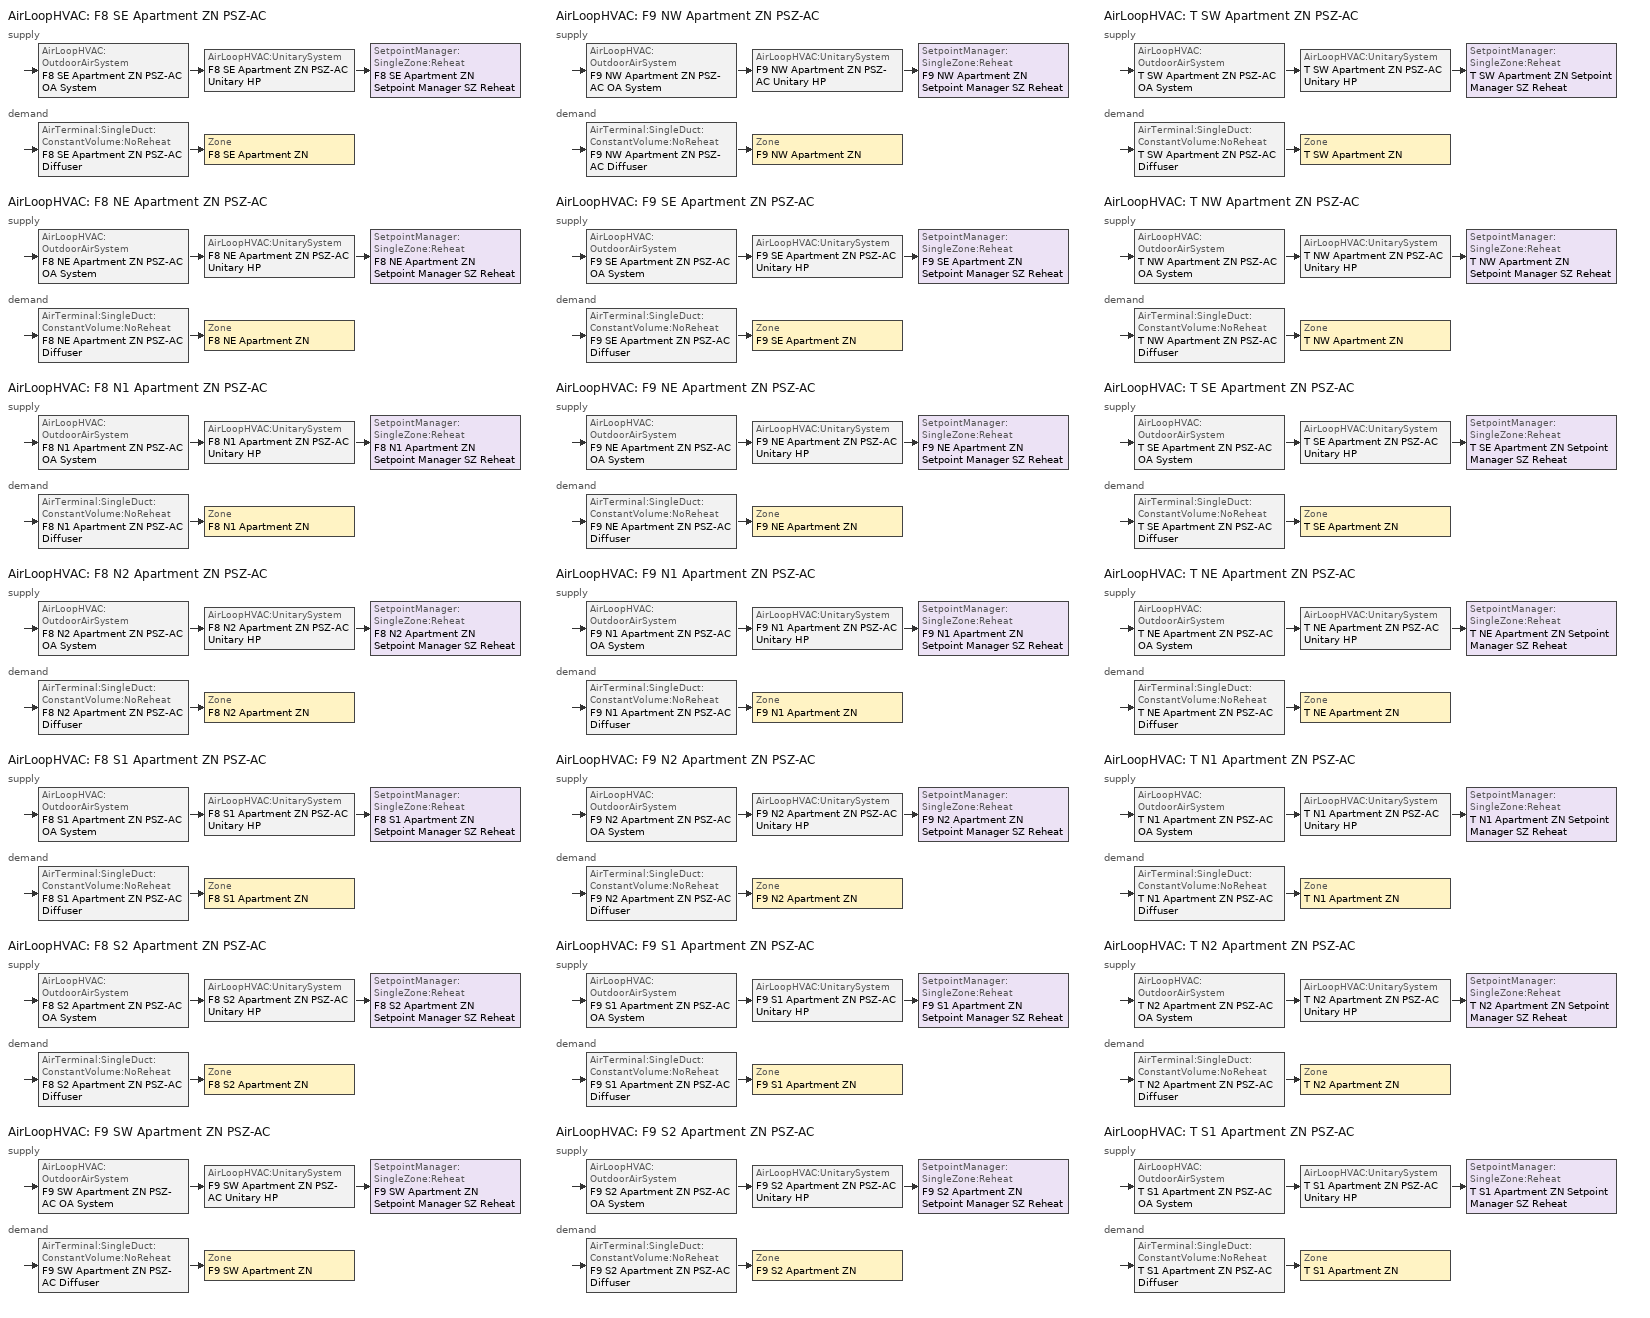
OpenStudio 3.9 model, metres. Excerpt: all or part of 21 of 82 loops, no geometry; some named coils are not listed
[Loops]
AirLoopHVAC 'F8 SE Apartment ZN PSZ-AC'
 supply: AirLoopHVAC:OutdoorAirSystem 'F8 SE Apartment ZN PSZ-AC OA System' > AirLoopHVAC:UnitarySystem 'F8 SE Apartment ZN PSZ-AC Unitary HP' > SetpointManager:SingleZone:Reheat 'F8 SE Apartment ZN Setpoint Manager SZ Reheat'
 demand: AirTerminal:SingleDuct:ConstantVolume:NoReheat 'F8 SE Apartment ZN PSZ-AC Diffuser' > Zone 'F8 SE Apartment ZN'
AirLoopHVAC 'F8 NE Apartment ZN PSZ-AC'
 supply: AirLoopHVAC:OutdoorAirSystem 'F8 NE Apartment ZN PSZ-AC OA System' > AirLoopHVAC:UnitarySystem 'F8 NE Apartment ZN PSZ-AC Unitary HP' > SetpointManager:SingleZone:Reheat 'F8 NE Apartment ZN Setpoint Manager SZ Reheat'
 demand: AirTerminal:SingleDuct:ConstantVolume:NoReheat 'F8 NE Apartment ZN PSZ-AC Diffuser' > Zone 'F8 NE Apartment ZN'
AirLoopHVAC 'F8 N1 Apartment ZN PSZ-AC'
 supply: AirLoopHVAC:OutdoorAirSystem 'F8 N1 Apartment ZN PSZ-AC OA System' > AirLoopHVAC:UnitarySystem 'F8 N1 Apartment ZN PSZ-AC Unitary HP' > SetpointManager:SingleZone:Reheat 'F8 N1 Apartment ZN Setpoint Manager SZ Reheat'
 demand: AirTerminal:SingleDuct:ConstantVolume:NoReheat 'F8 N1 Apartment ZN PSZ-AC Diffuser' > Zone 'F8 N1 Apartment ZN'
AirLoopHVAC 'F8 N2 Apartment ZN PSZ-AC'
 supply: AirLoopHVAC:OutdoorAirSystem 'F8 N2 Apartment ZN PSZ-AC OA System' > AirLoopHVAC:UnitarySystem 'F8 N2 Apartment ZN PSZ-AC Unitary HP' > SetpointManager:SingleZone:Reheat 'F8 N2 Apartment ZN Setpoint Manager SZ Reheat'
 demand: AirTerminal:SingleDuct:ConstantVolume:NoReheat 'F8 N2 Apartment ZN PSZ-AC Diffuser' > Zone 'F8 N2 Apartment ZN'
AirLoopHVAC 'F8 S1 Apartment ZN PSZ-AC'
 supply: AirLoopHVAC:OutdoorAirSystem 'F8 S1 Apartment ZN PSZ-AC OA System' > AirLoopHVAC:UnitarySystem 'F8 S1 Apartment ZN PSZ-AC Unitary HP' > SetpointManager:SingleZone:Reheat 'F8 S1 Apartment ZN Setpoint Manager SZ Reheat'
 demand: AirTerminal:SingleDuct:ConstantVolume:NoReheat 'F8 S1 Apartment ZN PSZ-AC Diffuser' > Zone 'F8 S1 Apartment ZN'
AirLoopHVAC 'F8 S2 Apartment ZN PSZ-AC'
 supply: AirLoopHVAC:OutdoorAirSystem 'F8 S2 Apartment ZN PSZ-AC OA System' > AirLoopHVAC:UnitarySystem 'F8 S2 Apartment ZN PSZ-AC Unitary HP' > SetpointManager:SingleZone:Reheat 'F8 S2 Apartment ZN Setpoint Manager SZ Reheat'
 demand: AirTerminal:SingleDuct:ConstantVolume:NoReheat 'F8 S2 Apartment ZN PSZ-AC Diffuser' > Zone 'F8 S2 Apartment ZN'
AirLoopHVAC 'F9 SW Apartment ZN PSZ-AC'
 supply: AirLoopHVAC:OutdoorAirSystem 'F9 SW Apartment ZN PSZ-AC OA System' > AirLoopHVAC:UnitarySystem 'F9 SW Apartment ZN PSZ-AC Unitary HP' > SetpointManager:SingleZone:Reheat 'F9 SW Apartment ZN Setpoint Manager SZ Reheat'
 demand: AirTerminal:SingleDuct:ConstantVolume:NoReheat 'F9 SW Apartment ZN PSZ-AC Diffuser' > Zone 'F9 SW Apartment ZN'
AirLoopHVAC 'F9 NW Apartment ZN PSZ-AC'
 supply: AirLoopHVAC:OutdoorAirSystem 'F9 NW Apartment ZN PSZ-AC OA System' > AirLoopHVAC:UnitarySystem 'F9 NW Apartment ZN PSZ-AC Unitary HP' > SetpointManager:SingleZone:Reheat 'F9 NW Apartment ZN Setpoint Manager SZ Reheat'
 demand: AirTerminal:SingleDuct:ConstantVolume:NoReheat 'F9 NW Apartment ZN PSZ-AC Diffuser' > Zone 'F9 NW Apartment ZN'
AirLoopHVAC 'F9 SE Apartment ZN PSZ-AC'
 supply: AirLoopHVAC:OutdoorAirSystem 'F9 SE Apartment ZN PSZ-AC OA System' > AirLoopHVAC:UnitarySystem 'F9 SE Apartment ZN PSZ-AC Unitary HP' > SetpointManager:SingleZone:Reheat 'F9 SE Apartment ZN Setpoint Manager SZ Reheat'
 demand: AirTerminal:SingleDuct:ConstantVolume:NoReheat 'F9 SE Apartment ZN PSZ-AC Diffuser' > Zone 'F9 SE Apartment ZN'
AirLoopHVAC 'F9 NE Apartment ZN PSZ-AC'
 supply: AirLoopHVAC:OutdoorAirSystem 'F9 NE Apartment ZN PSZ-AC OA System' > AirLoopHVAC:UnitarySystem 'F9 NE Apartment ZN PSZ-AC Unitary HP' > SetpointManager:SingleZone:Reheat 'F9 NE Apartment ZN Setpoint Manager SZ Reheat'
 demand: AirTerminal:SingleDuct:ConstantVolume:NoReheat 'F9 NE Apartment ZN PSZ-AC Diffuser' > Zone 'F9 NE Apartment ZN'
AirLoopHVAC 'F9 N1 Apartment ZN PSZ-AC'
 supply: AirLoopHVAC:OutdoorAirSystem 'F9 N1 Apartment ZN PSZ-AC OA System' > AirLoopHVAC:UnitarySystem 'F9 N1 Apartment ZN PSZ-AC Unitary HP' > SetpointManager:SingleZone:Reheat 'F9 N1 Apartment ZN Setpoint Manager SZ Reheat'
 demand: AirTerminal:SingleDuct:ConstantVolume:NoReheat 'F9 N1 Apartment ZN PSZ-AC Diffuser' > Zone 'F9 N1 Apartment ZN'
AirLoopHVAC 'F9 N2 Apartment ZN PSZ-AC'
 supply: AirLoopHVAC:OutdoorAirSystem 'F9 N2 Apartment ZN PSZ-AC OA System' > AirLoopHVAC:UnitarySystem 'F9 N2 Apartment ZN PSZ-AC Unitary HP' > SetpointManager:SingleZone:Reheat 'F9 N2 Apartment ZN Setpoint Manager SZ Reheat'
 demand: AirTerminal:SingleDuct:ConstantVolume:NoReheat 'F9 N2 Apartment ZN PSZ-AC Diffuser' > Zone 'F9 N2 Apartment ZN'
AirLoopHVAC 'F9 S1 Apartment ZN PSZ-AC'
 supply: AirLoopHVAC:OutdoorAirSystem 'F9 S1 Apartment ZN PSZ-AC OA System' > AirLoopHVAC:UnitarySystem 'F9 S1 Apartment ZN PSZ-AC Unitary HP' > SetpointManager:SingleZone:Reheat 'F9 S1 Apartment ZN Setpoint Manager SZ Reheat'
 demand: AirTerminal:SingleDuct:ConstantVolume:NoReheat 'F9 S1 Apartment ZN PSZ-AC Diffuser' > Zone 'F9 S1 Apartment ZN'
AirLoopHVAC 'F9 S2 Apartment ZN PSZ-AC'
 supply: AirLoopHVAC:OutdoorAirSystem 'F9 S2 Apartment ZN PSZ-AC OA System' > AirLoopHVAC:UnitarySystem 'F9 S2 Apartment ZN PSZ-AC Unitary HP' > SetpointManager:SingleZone:Reheat 'F9 S2 Apartment ZN Setpoint Manager SZ Reheat'
 demand: AirTerminal:SingleDuct:ConstantVolume:NoReheat 'F9 S2 Apartment ZN PSZ-AC Diffuser' > Zone 'F9 S2 Apartment ZN'
AirLoopHVAC 'T SW Apartment ZN PSZ-AC'
 supply: AirLoopHVAC:OutdoorAirSystem 'T SW Apartment ZN PSZ-AC OA System' > AirLoopHVAC:UnitarySystem 'T SW Apartment ZN PSZ-AC Unitary HP' > SetpointManager:SingleZone:Reheat 'T SW Apartment ZN Setpoint Manager SZ Reheat'
 demand: AirTerminal:SingleDuct:ConstantVolume:NoReheat 'T SW Apartment ZN PSZ-AC Diffuser' > Zone 'T SW Apartment ZN'
AirLoopHVAC 'T NW Apartment ZN PSZ-AC'
 supply: AirLoopHVAC:OutdoorAirSystem 'T NW Apartment ZN PSZ-AC OA System' > AirLoopHVAC:UnitarySystem 'T NW Apartment ZN PSZ-AC Unitary HP' > SetpointManager:SingleZone:Reheat 'T NW Apartment ZN Setpoint Manager SZ Reheat'
 demand: AirTerminal:SingleDuct:ConstantVolume:NoReheat 'T NW Apartment ZN PSZ-AC Diffuser' > Zone 'T NW Apartment ZN'
AirLoopHVAC 'T SE Apartment ZN PSZ-AC'
 supply: AirLoopHVAC:OutdoorAirSystem 'T SE Apartment ZN PSZ-AC OA System' > AirLoopHVAC:UnitarySystem 'T SE Apartment ZN PSZ-AC Unitary HP' > SetpointManager:SingleZone:Reheat 'T SE Apartment ZN Setpoint Manager SZ Reheat'
 demand: AirTerminal:SingleDuct:ConstantVolume:NoReheat 'T SE Apartment ZN PSZ-AC Diffuser' > Zone 'T SE Apartment ZN'
AirLoopHVAC 'T NE Apartment ZN PSZ-AC'
 supply: AirLoopHVAC:OutdoorAirSystem 'T NE Apartment ZN PSZ-AC OA System' > AirLoopHVAC:UnitarySystem 'T NE Apartment ZN PSZ-AC Unitary HP' > SetpointManager:SingleZone:Reheat 'T NE Apartment ZN Setpoint Manager SZ Reheat'
 demand: AirTerminal:SingleDuct:ConstantVolume:NoReheat 'T NE Apartment ZN PSZ-AC Diffuser' > Zone 'T NE Apartment ZN'
AirLoopHVAC 'T N1 Apartment ZN PSZ-AC'
 supply: AirLoopHVAC:OutdoorAirSystem 'T N1 Apartment ZN PSZ-AC OA System' > AirLoopHVAC:UnitarySystem 'T N1 Apartment ZN PSZ-AC Unitary HP' > SetpointManager:SingleZone:Reheat 'T N1 Apartment ZN Setpoint Manager SZ Reheat'
 demand: AirTerminal:SingleDuct:ConstantVolume:NoReheat 'T N1 Apartment ZN PSZ-AC Diffuser' > Zone 'T N1 Apartment ZN'
AirLoopHVAC 'T N2 Apartment ZN PSZ-AC'
 supply: AirLoopHVAC:OutdoorAirSystem 'T N2 Apartment ZN PSZ-AC OA System' > AirLoopHVAC:UnitarySystem 'T N2 Apartment ZN PSZ-AC Unitary HP' > SetpointManager:SingleZone:Reheat 'T N2 Apartment ZN Setpoint Manager SZ Reheat'
 demand: AirTerminal:SingleDuct:ConstantVolume:NoReheat 'T N2 Apartment ZN PSZ-AC Diffuser' > Zone 'T N2 Apartment ZN'
AirLoopHVAC 'T S1 Apartment ZN PSZ-AC'
 supply: AirLoopHVAC:OutdoorAirSystem 'T S1 Apartment ZN PSZ-AC OA System' > AirLoopHVAC:UnitarySystem 'T S1 Apartment ZN PSZ-AC Unitary HP' > SetpointManager:SingleZone:Reheat 'T S1 Apartment ZN Setpoint Manager SZ Reheat'
 demand: AirTerminal:SingleDuct:ConstantVolume:NoReheat 'T S1 Apartment ZN PSZ-AC Diffuser' > Zone 'T S1 Apartment ZN'
[Sizing:Zone] Zone Cooling Design Supply Air Temperature Input Method=SupplyAirTemperature; Zone Cooling Design Supply Air Temperature {C}=12.7778; Zone Cooling Design Supply Air Temperature Difference {deltaC}=11.11; Zone Heating Design Supply Air Temperature Input Method=SupplyAirTemperature; Zone Heating Design Supply Air Temperature {C}=50; Zone Heating Design Supply Air Temperature Difference {deltaC}=11.11; Zone Cooling Design Supply Air Humidity Ratio {kg-H2O/kg-air}=0.0085; Zone Heating Design Supply Air Humidity Ratio {kg-H2O/kg-air}=0.008; Cooling Design Air Flow Method=DesignDay; Heating Design Air Flow Method=DesignDay; Heating Maximum Air Flow Fraction=1; Account for Dedicated Outdoor Air System=No; Dedicated Outdoor Air System Control Strategy=NeutralSupplyAir; Dedicated Outdoor Air Low Setpoint Temperature for Design {C}=autosize; Dedicated Outdoor Air High Setpoint Temperature for Design {C}=autosize; Zone Load Sizing Method=Sensible Load Only No Latent Load; Zone Latent Cooling Design Supply Air Humidity Ratio Input Method=HumidityRatioDifference; Zone Cooling Design Supply Air Humidity Ratio Difference {kgWater/kgDryAir}=0.005; Zone Latent Heating Design Supply Air Humidity Ratio Input Method=HumidityRatioDifference; Zone Humidification Design Supply Air Humidity Ratio Difference {kgWater/kgDryAir}=0.005; Sizing Option=Coincident
F8 N1 Apartment ZN; F8 N2 Apartment ZN; F8 NE Apartment ZN; F8 S1 Apartment ZN; F8 S2 Apartment ZN; F8 SE Apartment ZN; F9 N1 Apartment ZN; F9 N2 Apartment ZN; F9 NE Apartment ZN; F9 NW Apartment ZN; F9 S1 Apartment ZN; F9 S2 Apartment ZN; F9 SE Apartment ZN; F9 SW Apartment ZN; T N1 Apartment ZN; T N2 Apartment ZN; T NE Apartment ZN; T NW Apartment ZN; T S1 Apartment ZN; T SE Apartment ZN; T SW Apartment ZN
[Zone equipment]
F8 N1 Apartment ZN: F8 N1 Apartment ZN PSZ-AC Diffuser, F8 N1 Apartment ZN Unit Ventilator
F8 N2 Apartment ZN: F8 N2 Apartment ZN PSZ-AC Diffuser, F8 N2 Apartment ZN Unit Ventilator
F8 NE Apartment ZN: F8 NE Apartment ZN PSZ-AC Diffuser, F8 NE Apartment ZN Unit Ventilator
F8 S1 Apartment ZN: F8 S1 Apartment ZN PSZ-AC Diffuser, F8 S1 Apartment ZN Unit Ventilator
F8 S2 Apartment ZN: F8 S2 Apartment ZN PSZ-AC Diffuser, F8 S2 Apartment ZN Unit Ventilator
F8 SE Apartment ZN: F8 SE Apartment ZN PSZ-AC Diffuser, F8 SE Apartment ZN Unit Ventilator
F9 N1 Apartment ZN: F9 N1 Apartment ZN PSZ-AC Diffuser, F9 N1 Apartment ZN Unit Ventilator
F9 N2 Apartment ZN: F9 N2 Apartment ZN PSZ-AC Diffuser, F9 N2 Apartment ZN Unit Ventilator
F9 NE Apartment ZN: F9 NE Apartment ZN PSZ-AC Diffuser, F9 NE Apartment ZN Unit Ventilator
F9 NW Apartment ZN: F9 NW Apartment ZN PSZ-AC Diffuser, F9 NW Apartment ZN Unit Ventilator
F9 S1 Apartment ZN: F9 S1 Apartment ZN PSZ-AC Diffuser, F9 S1 Apartment ZN Unit Ventilator
F9 S2 Apartment ZN: F9 S2 Apartment ZN PSZ-AC Diffuser, F9 S2 Apartment ZN Unit Ventilator
F9 SE Apartment ZN: F9 SE Apartment ZN PSZ-AC Diffuser, F9 SE Apartment ZN Unit Ventilator
F9 SW Apartment ZN: F9 SW Apartment ZN PSZ-AC Diffuser, F9 SW Apartment ZN Unit Ventilator
T N1 Apartment ZN: T N1 Apartment ZN PSZ-AC Diffuser, T N1 Apartment ZN Unit Ventilator
T N2 Apartment ZN: T N2 Apartment ZN PSZ-AC Diffuser, T N2 Apartment ZN Unit Ventilator
T NE Apartment ZN: T NE Apartment ZN PSZ-AC Diffuser, T NE Apartment ZN Unit Ventilator
T NW Apartment ZN: T NW Apartment ZN PSZ-AC Diffuser, T NW Apartment ZN Unit Ventilator
T S1 Apartment ZN: T S1 Apartment ZN PSZ-AC Diffuser, T S1 Apartment ZN Unit Ventilator
T SE Apartment ZN: T SE Apartment ZN PSZ-AC Diffuser, T SE Apartment ZN Unit Ventilator
T SW Apartment ZN: T SW Apartment ZN PSZ-AC Diffuser, T SW Apartment ZN Unit Ventilator
[AirLoopHVAC] Availability Schedule=Always On; Design Supply Air Flow Rate {m3/s}=autosize; Design Return Air Flow Fraction of Supply Air Flow=1
F8 SE Apartment ZN PSZ-AC; F8 NE Apartment ZN PSZ-AC; F8 N1 Apartment ZN PSZ-AC; F8 N2 Apartment ZN PSZ-AC; F8 S1 Apartment ZN PSZ-AC; F8 S2 Apartment ZN PSZ-AC; F9 SW Apartment ZN PSZ-AC; F9 NW Apartment ZN PSZ-AC; F9 SE Apartment ZN PSZ-AC; F9 NE Apartment ZN PSZ-AC; F9 N1 Apartment ZN PSZ-AC; F9 N2 Apartment ZN PSZ-AC; F9 S1 Apartment ZN PSZ-AC; F9 S2 Apartment ZN PSZ-AC; T SW Apartment ZN PSZ-AC; T NW Apartment ZN PSZ-AC; T SE Apartment ZN PSZ-AC; T NE Apartment ZN PSZ-AC; T N1 Apartment ZN PSZ-AC; T N2 Apartment ZN PSZ-AC; T S1 Apartment ZN PSZ-AC
[Sizing:System] Type of Load to Size On=Sensible; Design Outdoor Air Flow Rate {m3/s}=Autosize; Central Heating Maximum System Air Flow Ratio=1; Preheat Design Temperature {C}=7.22222; Preheat Design Humidity Ratio {kg-H2O/kg-Air}=0.008; Precool Design Temperature {C}=12.7778; Precool Design Humidity Ratio {kg-H2O/kg-Air}=0.008; Central Cooling Design Supply Air Temperature {C}=12.7778; Central Heating Design Supply Air Temperature {C}=50; Sizing Option=Coincident; 100% Outdoor Air in Cooling=No; 100% Outdoor Air in Heating=No; Central Cooling Design Supply Air Humidity Ratio {kg-H2O/kg-Air}=0.0085; Central Heating Design Supply Air Humidity Ratio {kg-H2O/kg-Air}=0.008; Cooling Design Air Flow Method=DesignDay; Heating Design Air Flow Method=DesignDay; System Outdoor Air Method=ZoneSum; Zone Maximum Outdoor Air Fraction=1; Cooling Supply Air Flow Rate Per Floor Area {m3/s-m2}=0.00996765; Cooling Fraction of Autosized Cooling Supply Air Flow Rate=1; Cooling Supply Air Flow Rate Per Unit Cooling Capacity {m3/s-W}=3.94755e-05; Heating Supply Air Flow Rate Per Floor Area {m3/s-m2}=0.00996765; Heating Fraction of Autosized Heating Supply Air Flow Rate=1; Heating Fraction of Autosized Cooling Supply Air Flow Rate=1; Heating Supply Air Flow Rate Per Unit Heating Capacity {m3/s-W}=3.15882e-05; Cooling Design Capacity Method=CoolingDesignCapacity; Cooling Design Capacity {W}=autosize; Cooling Design Capacity Per Floor Area {W/m2}=234.7; Fraction of Autosized Cooling Design Capacity=1; Heating Design Capacity Method=HeatingDesignCapacity; Heating Design Capacity {W}=autosize; Heating Design Capacity Per Floor Area {W/m2}=157; Fraction of Autosized Heating Design Capacity=1; Central Cooling Capacity Control Method=OnOff; Occupant Diversity=autosize
F8 SE Apartment ZN PSZ-AC; F8 NE Apartment ZN PSZ-AC; F8 N1 Apartment ZN PSZ-AC; F8 N2 Apartment ZN PSZ-AC; F8 S1 Apartment ZN PSZ-AC; F8 S2 Apartment ZN PSZ-AC; F9 SW Apartment ZN PSZ-AC; F9 NW Apartment ZN PSZ-AC; F9 SE Apartment ZN PSZ-AC; F9 NE Apartment ZN PSZ-AC; F9 N1 Apartment ZN PSZ-AC; F9 N2 Apartment ZN PSZ-AC; F9 S1 Apartment ZN PSZ-AC; F9 S2 Apartment ZN PSZ-AC; T SW Apartment ZN PSZ-AC; T NW Apartment ZN PSZ-AC; T SE Apartment ZN PSZ-AC; T NE Apartment ZN PSZ-AC; T N1 Apartment ZN PSZ-AC; T N2 Apartment ZN PSZ-AC; T S1 Apartment ZN PSZ-AC
[SetpointManager:SingleZone:Reheat] Minimum Supply Air Temperature {C}=12.7778; Maximum Supply Air Temperature {C}=50
Name | Control Zone | Setpoint Node or NodeList
F8 SE Apartment ZN Setpoint Manager SZ Reheat | F8 SE Apartment ZN | F8 SE Apartment ZN PSZ-AC Supply Outlet Node
F8 NE Apartment ZN Setpoint Manager SZ Reheat | F8 NE Apartment ZN | F8 NE Apartment ZN PSZ-AC Supply Outlet Node
F8 N1 Apartment ZN Setpoint Manager SZ Reheat | F8 N1 Apartment ZN | F8 N1 Apartment ZN PSZ-AC Supply Outlet Node
F8 N2 Apartment ZN Setpoint Manager SZ Reheat | F8 N2 Apartment ZN | F8 N2 Apartment ZN PSZ-AC Supply Outlet Node
F8 S1 Apartment ZN Setpoint Manager SZ Reheat | F8 S1 Apartment ZN | F8 S1 Apartment ZN PSZ-AC Supply Outlet Node
F8 S2 Apartment ZN Setpoint Manager SZ Reheat | F8 S2 Apartment ZN | F8 S2 Apartment ZN PSZ-AC Supply Outlet Node
F9 SW Apartment ZN Setpoint Manager SZ Reheat | F9 SW Apartment ZN | F9 SW Apartment ZN PSZ-AC Supply Outlet Node
F9 NW Apartment ZN Setpoint Manager SZ Reheat | F9 NW Apartment ZN | F9 NW Apartment ZN PSZ-AC Supply Outlet Node
F9 SE Apartment ZN Setpoint Manager SZ Reheat | F9 SE Apartment ZN | F9 SE Apartment ZN PSZ-AC Supply Outlet Node
F9 NE Apartment ZN Setpoint Manager SZ Reheat | F9 NE Apartment ZN | F9 NE Apartment ZN PSZ-AC Supply Outlet Node
F9 N1 Apartment ZN Setpoint Manager SZ Reheat | F9 N1 Apartment ZN | F9 N1 Apartment ZN PSZ-AC Supply Outlet Node
F9 N2 Apartment ZN Setpoint Manager SZ Reheat | F9 N2 Apartment ZN | F9 N2 Apartment ZN PSZ-AC Supply Outlet Node
F9 S1 Apartment ZN Setpoint Manager SZ Reheat | F9 S1 Apartment ZN | F9 S1 Apartment ZN PSZ-AC Supply Outlet Node
F9 S2 Apartment ZN Setpoint Manager SZ Reheat | F9 S2 Apartment ZN | F9 S2 Apartment ZN PSZ-AC Supply Outlet Node
T SW Apartment ZN Setpoint Manager SZ Reheat | T SW Apartment ZN | T SW Apartment ZN PSZ-AC Supply Outlet Node
T NW Apartment ZN Setpoint Manager SZ Reheat | T NW Apartment ZN | T NW Apartment ZN PSZ-AC Supply Outlet Node
T SE Apartment ZN Setpoint Manager SZ Reheat | T SE Apartment ZN | T SE Apartment ZN PSZ-AC Supply Outlet Node
T NE Apartment ZN Setpoint Manager SZ Reheat | T NE Apartment ZN | T NE Apartment ZN PSZ-AC Supply Outlet Node
T N1 Apartment ZN Setpoint Manager SZ Reheat | T N1 Apartment ZN | T N1 Apartment ZN PSZ-AC Supply Outlet Node
T N2 Apartment ZN Setpoint Manager SZ Reheat | T N2 Apartment ZN | T N2 Apartment ZN PSZ-AC Supply Outlet Node
T S1 Apartment ZN Setpoint Manager SZ Reheat | T S1 Apartment ZN | T S1 Apartment ZN PSZ-AC Supply Outlet Node
[Coil:Heating:Electric] Availability Schedule=Always On Discrete; Efficiency=1
F8 SE Apartment ZN PSZ-AC Electric Backup Htg Coil; F8 NE Apartment ZN PSZ-AC Electric Backup Htg Coil; F8 N1 Apartment ZN PSZ-AC Electric Backup Htg Coil; F8 N2 Apartment ZN PSZ-AC Electric Backup Htg Coil; F8 S1 Apartment ZN PSZ-AC Electric Backup Htg Coil; F8 S2 Apartment ZN PSZ-AC Electric Backup Htg Coil; F9 SW Apartment ZN PSZ-AC Electric Backup Htg Coil; F9 NW Apartment ZN PSZ-AC Electric Backup Htg Coil; F9 SE Apartment ZN PSZ-AC Electric Backup Htg Coil; F9 NE Apartment ZN PSZ-AC Electric Backup Htg Coil; F9 N1 Apartment ZN PSZ-AC Electric Backup Htg Coil; F9 N2 Apartment ZN PSZ-AC Electric Backup Htg Coil; F9 S1 Apartment ZN PSZ-AC Electric Backup Htg Coil; F9 S2 Apartment ZN PSZ-AC Electric Backup Htg Coil; T SW Apartment ZN PSZ-AC Electric Backup Htg Coil; T NW Apartment ZN PSZ-AC Electric Backup Htg Coil; T SE Apartment ZN PSZ-AC Electric Backup Htg Coil; T NE Apartment ZN PSZ-AC Electric Backup Htg Coil; T N1 Apartment ZN PSZ-AC Electric Backup Htg Coil; T N2 Apartment ZN PSZ-AC Electric Backup Htg Coil; T S1 Apartment ZN PSZ-AC Electric Backup Htg Coil
[Fan:OnOff] Availability Schedule=Always On Discrete; Fan Total Efficiency=0.53625; Maximum Flow Rate {m3/s}=autosize; Motor Efficiency=0.825; Motor In Airstream Fraction=1
Name | Pressure Rise {Pa} | Fan Power Ratio Function of Speed Ratio Curve | Fan Efficiency Ratio Function of Speed Ratio Curve
F8 SE Apartment ZN PSZ-AC Fan | 622.722 | Fan On Off Power Curve 57 | Fan On Off Efficiency Curve 57
F8 NE Apartment ZN PSZ-AC Fan | 622.722 | Fan On Off Power Curve 58 | Fan On Off Efficiency Curve 58
F8 N1 Apartment ZN PSZ-AC Fan | 622.722 | Fan On Off Power Curve 59 | Fan On Off Efficiency Curve 59
F8 N2 Apartment ZN PSZ-AC Fan | 622.722 | Fan On Off Power Curve 60 | Fan On Off Efficiency Curve 60
F8 S1 Apartment ZN PSZ-AC Fan | 622.722 | Fan On Off Power Curve 61 | Fan On Off Efficiency Curve 61
F8 S2 Apartment ZN PSZ-AC Fan | 622.722 | Fan On Off Power Curve 62 | Fan On Off Efficiency Curve 62
F9 SW Apartment ZN PSZ-AC Fan | 622.722 | Fan On Off Power Curve 63 | Fan On Off Efficiency Curve 63
F9 NW Apartment ZN PSZ-AC Fan | 622.722 | Fan On Off Power Curve 64 | Fan On Off Efficiency Curve 64
F9 SE Apartment ZN PSZ-AC Fan | 622.722 | Fan On Off Power Curve 65 | Fan On Off Efficiency Curve 65
F9 NE Apartment ZN PSZ-AC Fan | 622.722 | Fan On Off Power Curve 66 | Fan On Off Efficiency Curve 66
F9 N1 Apartment ZN PSZ-AC Fan | 622.722 | Fan On Off Power Curve 67 | Fan On Off Efficiency Curve 67
F9 N2 Apartment ZN PSZ-AC Fan | 622.722 | Fan On Off Power Curve 68 | Fan On Off Efficiency Curve 68
F9 S1 Apartment ZN PSZ-AC Fan | 622.722 | Fan On Off Power Curve 69 | Fan On Off Efficiency Curve 69
F9 S2 Apartment ZN PSZ-AC Fan | 622.722 | Fan On Off Power Curve 70 | Fan On Off Efficiency Curve 70
T SW Apartment ZN PSZ-AC Fan | 622.722 | Fan On Off Power Curve 71 | Fan On Off Efficiency Curve 71
T NW Apartment ZN PSZ-AC Fan | 622.722 | Fan On Off Power Curve 72 | Fan On Off Efficiency Curve 72
T SE Apartment ZN PSZ-AC Fan | 622.722 | Fan On Off Power Curve 73 | Fan On Off Efficiency Curve 73
T NE Apartment ZN PSZ-AC Fan | 622.722 | Fan On Off Power Curve 74 | Fan On Off Efficiency Curve 74
T N1 Apartment ZN PSZ-AC Fan | 622.722 | Fan On Off Power Curve 75 | Fan On Off Efficiency Curve 75
T N2 Apartment ZN PSZ-AC Fan | 622.722 | Fan On Off Power Curve 76 | Fan On Off Efficiency Curve 76
T S1 Apartment ZN PSZ-AC Fan | 622.722 | Fan On Off Power Curve 77 | Fan On Off Efficiency Curve 77
T NE Apartment ZN Ventilator Supply Fan | 233.6875 | Fan On Off Power Curve 81 | Fan On Off Efficiency Curve 81
T SE Apartment ZN Ventilator Supply Fan | 233.6875 | Fan On Off Power Curve 82 | Fan On Off Efficiency Curve 82
T NW Apartment ZN Ventilator Supply Fan | 233.6875 | Fan On Off Power Curve 83 | Fan On Off Efficiency Curve 83
T SW Apartment ZN Ventilator Supply Fan | 233.6875 | Fan On Off Power Curve 84 | Fan On Off Efficiency Curve 84
F9 S2 Apartment ZN Ventilator Supply Fan | 233.6875 | Fan On Off Power Curve 85 | Fan On Off Efficiency Curve 85
F9 S1 Apartment ZN Ventilator Supply Fan | 233.6875 | Fan On Off Power Curve 86 | Fan On Off Efficiency Curve 86
F9 N1 Apartment ZN Ventilator Supply Fan | 233.6875 | Fan On Off Power Curve 87 | Fan On Off Efficiency Curve 87
F9 SE Apartment ZN Ventilator Supply Fan | 233.6875 | Fan On Off Power Curve 88 | Fan On Off Efficiency Curve 88
F9 SW Apartment ZN Ventilator Supply Fan | 233.6875 | Fan On Off Power Curve 89 | Fan On Off Efficiency Curve 89
F8 S2 Apartment ZN Ventilator Supply Fan | 233.6875 | Fan On Off Power Curve 90 | Fan On Off Efficiency Curve 90
F8 S1 Apartment ZN Ventilator Supply Fan | 233.6875 | Fan On Off Power Curve 91 | Fan On Off Efficiency Curve 91
F9 NE Apartment ZN Ventilator Supply Fan | 233.6875 | Fan On Off Power Curve 96 | Fan On Off Efficiency Curve 96
F9 N2 Apartment ZN Ventilator Supply Fan | 233.6875 | Fan On Off Power Curve 121 | Fan On Off Efficiency Curve 121
T S1 Apartment ZN Ventilator Supply Fan | 233.6875 | Fan On Off Power Curve 124 | Fan On Off Efficiency Curve 124
F9 NW Apartment ZN Ventilator Supply Fan | 233.6875 | Fan On Off Power Curve 125 | Fan On Off Efficiency Curve 125
F8 N1 Apartment ZN Ventilator Supply Fan | 233.6875 | Fan On Off Power Curve 128 | Fan On Off Efficiency Curve 128
T N1 Apartment ZN Ventilator Supply Fan | 233.6875 | Fan On Off Power Curve 141 | Fan On Off Efficiency Curve 141
T N2 Apartment ZN Ventilator Supply Fan | 233.6875 | Fan On Off Power Curve 153 | Fan On Off Efficiency Curve 153
F8 SE Apartment ZN Ventilator Supply Fan | 233.6875 | Fan On Off Power Curve 155 | Fan On Off Efficiency Curve 155
F8 N2 Apartment ZN Ventilator Supply Fan | 233.6875 | Fan On Off Power Curve 156 | Fan On Off Efficiency Curve 156
F8 NE Apartment ZN Ventilator Supply Fan | 233.6875 | Fan On Off Power Curve 158 | Fan On Off Efficiency Curve 158
[AirLoopHVAC:UnitarySystem] Control Type=Load; Dehumidification Control Type=None; Availability Schedule=Always On; Fan Placement=BlowThrough; Supply Air Fan Operating Mode Schedule=Always Off Discrete; DX Heating Coil Sizing Ratio=1; Use DOAS DX Cooling Coil=No; DOAS DX Cooling Coil Leaving Minimum Air Temperature {C}=2; Latent Load Control=SensibleOnlyLoadControl; Supply Air Flow Rate Method During Cooling Operation=SupplyAirFlowRate; Supply Air Flow Rate During Cooling Operation {m3/s}=Autosize; Supply Air Flow Rate Method During Heating Operation=SupplyAirFlowRate; Supply Air Flow Rate During Heating Operation {m3/s}=Autosize; Supply Air Flow Rate Method When No Cooling or Heating is Required=SupplyAirFlowRate; Supply Air Flow Rate When No Cooling or Heating is Required {m3/s}=Autosize; No Load Supply Air Flow Rate Control Set To Low Speed=Yes; Maximum Supply Air Temperature {C}=50; Maximum Outdoor Dry-Bulb Temperature for Supplemental Heater Operation {C}=4.44444; Ancilliary On-Cycle Electric Power {W}=0; Ancilliary Off-Cycle Electric Power {W}=0
Name | Controlling Zone or Thermostat Location | Supply Fan | Heating Coil | Cooling Coil | Supplemental Heating Coil
F8 SE Apartment ZN PSZ-AC Unitary HP | F8 SE Apartment ZN | F8 SE Apartment ZN PSZ-AC Fan | F8 SE Apartment ZN PSZ-AC Water-to-Air HP Htg Coil 16 Clg kBtu/hr 4.2COPH | F8 SE Apartment ZN PSZ-AC Water-to-Air HP Clg Coil 16kBtu/hr 11.2EER | F8 SE Apartment ZN PSZ-AC Electric Backup Htg Coil
F8 NE Apartment ZN PSZ-AC Unitary HP | F8 NE Apartment ZN | F8 NE Apartment ZN PSZ-AC Fan | F8 NE Apartment ZN PSZ-AC Water-to-Air HP Htg Coil 13 Clg kBtu/hr 4.2COPH | F8 NE Apartment ZN PSZ-AC Water-to-Air HP Clg Coil 13kBtu/hr 11.2EER | F8 NE Apartment ZN PSZ-AC Electric Backup Htg Coil
F8 N1 Apartment ZN PSZ-AC Unitary HP | F8 N1 Apartment ZN | F8 N1 Apartment ZN PSZ-AC Fan | F8 N1 Apartment ZN PSZ-AC Water-to-Air HP Htg Coil 10 Clg kBtu/hr 4.2COPH | F8 N1 Apartment ZN PSZ-AC Water-to-Air HP Clg Coil 10kBtu/hr 11.2EER | F8 N1 Apartment ZN PSZ-AC Electric Backup Htg Coil
F8 N2 Apartment ZN PSZ-AC Unitary HP | F8 N2 Apartment ZN | F8 N2 Apartment ZN PSZ-AC Fan | F8 N2 Apartment ZN PSZ-AC Water-to-Air HP Htg Coil 10 Clg kBtu/hr 4.2COPH | F8 N2 Apartment ZN PSZ-AC Water-to-Air HP Clg Coil 10kBtu/hr 11.2EER | F8 N2 Apartment ZN PSZ-AC Electric Backup Htg Coil
F8 S1 Apartment ZN PSZ-AC Unitary HP | F8 S1 Apartment ZN | F8 S1 Apartment ZN PSZ-AC Fan | F8 S1 Apartment ZN PSZ-AC Water-to-Air HP Htg Coil 12 Clg kBtu/hr 4.2COPH | F8 S1 Apartment ZN PSZ-AC Water-to-Air HP Clg Coil 12kBtu/hr 11.2EER | F8 S1 Apartment ZN PSZ-AC Electric Backup Htg Coil
F8 S2 Apartment ZN PSZ-AC Unitary HP | F8 S2 Apartment ZN | F8 S2 Apartment ZN PSZ-AC Fan | F8 S2 Apartment ZN PSZ-AC Water-to-Air HP Htg Coil 12 Clg kBtu/hr 4.2COPH | F8 S2 Apartment ZN PSZ-AC Water-to-Air HP Clg Coil 12kBtu/hr 11.2EER | F8 S2 Apartment ZN PSZ-AC Electric Backup Htg Coil
F9 SW Apartment ZN PSZ-AC Unitary HP | F9 SW Apartment ZN | F9 SW Apartment ZN PSZ-AC Fan | F9 SW Apartment ZN PSZ-AC Water-to-Air HP Htg Coil 17 Clg kBtu/hr 4.2COPH | F9 SW Apartment ZN PSZ-AC Water-to-Air HP Clg Coil 17kBtu/hr 12.0EER | F9 SW Apartment ZN PSZ-AC Electric Backup Htg Coil
F9 NW Apartment ZN PSZ-AC Unitary HP | F9 NW Apartment ZN | F9 NW Apartment ZN PSZ-AC Fan | F9 NW Apartment ZN PSZ-AC Water-to-Air HP Htg Coil 16 Clg kBtu/hr 4.2COPH | F9 NW Apartment ZN PSZ-AC Water-to-Air HP Clg Coil 16kBtu/hr 11.2EER | F9 NW Apartment ZN PSZ-AC Electric Backup Htg Coil
F9 SE Apartment ZN PSZ-AC Unitary HP | F9 SE Apartment ZN | F9 SE Apartment ZN PSZ-AC Fan | F9 SE Apartment ZN PSZ-AC Water-to-Air HP Htg Coil 16 Clg kBtu/hr 4.2COPH | F9 SE Apartment ZN PSZ-AC Water-to-Air HP Clg Coil 16kBtu/hr 11.2EER | F9 SE Apartment ZN PSZ-AC Electric Backup Htg Coil
F9 NE Apartment ZN PSZ-AC Unitary HP | F9 NE Apartment ZN | F9 NE Apartment ZN PSZ-AC Fan | F9 NE Apartment ZN PSZ-AC Water-to-Air HP Htg Coil 14 Clg kBtu/hr 4.2COPH | F9 NE Apartment ZN PSZ-AC Water-to-Air HP Clg Coil 14kBtu/hr 11.2EER | F9 NE Apartment ZN PSZ-AC Electric Backup Htg Coil
F9 N1 Apartment ZN PSZ-AC Unitary HP | F9 N1 Apartment ZN | F9 N1 Apartment ZN PSZ-AC Fan | F9 N1 Apartment ZN PSZ-AC Water-to-Air HP Htg Coil 11 Clg kBtu/hr 4.2COPH | F9 N1 Apartment ZN PSZ-AC Water-to-Air HP Clg Coil 11kBtu/hr 11.2EER | F9 N1 Apartment ZN PSZ-AC Electric Backup Htg Coil
F9 N2 Apartment ZN PSZ-AC Unitary HP | F9 N2 Apartment ZN | F9 N2 Apartment ZN PSZ-AC Fan | F9 N2 Apartment ZN PSZ-AC Water-to-Air HP Htg Coil 11 Clg kBtu/hr 4.2COPH | F9 N2 Apartment ZN PSZ-AC Water-to-Air HP Clg Coil 11kBtu/hr 11.2EER | F9 N2 Apartment ZN PSZ-AC Electric Backup Htg Coil
F9 S1 Apartment ZN PSZ-AC Unitary HP | F9 S1 Apartment ZN | F9 S1 Apartment ZN PSZ-AC Fan | F9 S1 Apartment ZN PSZ-AC Water-to-Air HP Htg Coil 12 Clg kBtu/hr 4.2COPH | F9 S1 Apartment ZN PSZ-AC Water-to-Air HP Clg Coil 12kBtu/hr 11.2EER | F9 S1 Apartment ZN PSZ-AC Electric Backup Htg Coil
F9 S2 Apartment ZN PSZ-AC Unitary HP | F9 S2 Apartment ZN | F9 S2 Apartment ZN PSZ-AC Fan | F9 S2 Apartment ZN PSZ-AC Water-to-Air HP Htg Coil 12 Clg kBtu/hr 4.2COPH | F9 S2 Apartment ZN PSZ-AC Water-to-Air HP Clg Coil 12kBtu/hr 11.2EER | F9 S2 Apartment ZN PSZ-AC Electric Backup Htg Coil
T SW Apartment ZN PSZ-AC Unitary HP | T SW Apartment ZN | T SW Apartment ZN PSZ-AC Fan | T SW Apartment ZN PSZ-AC Water-to-Air HP Htg Coil 25 Clg kBtu/hr 4.2COPH | T SW Apartment ZN PSZ-AC Water-to-Air HP Clg Coil 25kBtu/hr 12.0EER | T SW Apartment ZN PSZ-AC Electric Backup Htg Coil
T NW Apartment ZN PSZ-AC Unitary HP | T NW Apartment ZN | T NW Apartment ZN PSZ-AC Fan | T NW Apartment ZN PSZ-AC Water-to-Air HP Htg Coil 31 Clg kBtu/hr 4.2COPH | T NW Apartment ZN PSZ-AC Water-to-Air HP Clg Coil 31kBtu/hr 12.0EER | T NW Apartment ZN PSZ-AC Electric Backup Htg Coil
T SE Apartment ZN PSZ-AC Unitary HP | T SE Apartment ZN | T SE Apartment ZN PSZ-AC Fan | T SE Apartment ZN PSZ-AC Water-to-Air HP Htg Coil 31 Clg kBtu/hr 4.2COPH | T SE Apartment ZN PSZ-AC Water-to-Air HP Clg Coil 31kBtu/hr 12.0EER | T SE Apartment ZN PSZ-AC Electric Backup Htg Coil
T NE Apartment ZN PSZ-AC Unitary HP | T NE Apartment ZN | T NE Apartment ZN PSZ-AC Fan | T NE Apartment ZN PSZ-AC Water-to-Air HP Htg Coil 26 Clg kBtu/hr 4.2COPH | T NE Apartment ZN PSZ-AC Water-to-Air HP Clg Coil 26kBtu/hr 12.0EER | T NE Apartment ZN PSZ-AC Electric Backup Htg Coil
T N1 Apartment ZN PSZ-AC Unitary HP | T N1 Apartment ZN | T N1 Apartment ZN PSZ-AC Fan | T N1 Apartment ZN PSZ-AC Water-to-Air HP Htg Coil 22 Clg kBtu/hr 4.2COPH | T N1 Apartment ZN PSZ-AC Water-to-Air HP Clg Coil 22kBtu/hr 12.0EER | T N1 Apartment ZN PSZ-AC Electric Backup Htg Coil
T N2 Apartment ZN PSZ-AC Unitary HP | T N2 Apartment ZN | T N2 Apartment ZN PSZ-AC Fan | T N2 Apartment ZN PSZ-AC Water-to-Air HP Htg Coil 22 Clg kBtu/hr 4.2COPH | T N2 Apartment ZN PSZ-AC Water-to-Air HP Clg Coil 22kBtu/hr 12.0EER | T N2 Apartment ZN PSZ-AC Electric Backup Htg Coil
T S1 Apartment ZN PSZ-AC Unitary HP | T S1 Apartment ZN | T S1 Apartment ZN PSZ-AC Fan | T S1 Apartment ZN PSZ-AC Water-to-Air HP Htg Coil 26 Clg kBtu/hr 4.2COPH | T S1 Apartment ZN PSZ-AC Water-to-Air HP Clg Coil 26kBtu/hr 12.0EER | T S1 Apartment ZN PSZ-AC Electric Backup Htg Coil
[Controller:OutdoorAir] Minimum Outdoor Air Flow Rate {m3/s}=autosize; Maximum Outdoor Air Flow Rate {m3/s}=Autosize; Economizer Control Type=NoEconomizer; Economizer Control Action Type=ModulateFlow; Economizer Maximum Limit Dry-Bulb Temperature {C}=28; Economizer Maximum Limit Enthalpy {J/kg}=64000; Lockout Type=LockoutWithCompressor; Minimum Limit Type=FixedMinimum; Minimum Outdoor Air Schedule=Always Off Discrete; High Humidity Control=No; High Humidity Outdoor Air Flow Ratio=1; Control High Indoor Humidity Based on Outdoor Humidity Ratio=Yes; Heat Recovery Bypass Control Type=BypassWhenWithinEconomizerLimits; Economizer Operation Staging=InterlockedWithMechanicalCooling
Name | Controller Mechanical Ventilation
F8 SE Apartment ZN PSZ-AC OA System Controller | Controller Mechanical Ventilation 58
F8 NE Apartment ZN PSZ-AC OA System Controller | Controller Mechanical Ventilation 59
F8 N1 Apartment ZN PSZ-AC OA System Controller | Controller Mechanical Ventilation 60
F8 N2 Apartment ZN PSZ-AC OA System Controller | Controller Mechanical Ventilation 61
F8 S1 Apartment ZN PSZ-AC OA System Controller | Controller Mechanical Ventilation 62
F8 S2 Apartment ZN PSZ-AC OA System Controller | Controller Mechanical Ventilation 63
F9 SW Apartment ZN PSZ-AC OA System Controller | Controller Mechanical Ventilation 64
F9 NW Apartment ZN PSZ-AC OA System Controller | Controller Mechanical Ventilation 65
F9 SE Apartment ZN PSZ-AC OA System Controller | Controller Mechanical Ventilation 66
F9 NE Apartment ZN PSZ-AC OA System Controller | Controller Mechanical Ventilation 67
F9 N1 Apartment ZN PSZ-AC OA System Controller | Controller Mechanical Ventilation 68
F9 N2 Apartment ZN PSZ-AC OA System Controller | Controller Mechanical Ventilation 69
F9 S1 Apartment ZN PSZ-AC OA System Controller | Controller Mechanical Ventilation 70
F9 S2 Apartment ZN PSZ-AC OA System Controller | Controller Mechanical Ventilation 71
T SW Apartment ZN PSZ-AC OA System Controller | Controller Mechanical Ventilation 72
T NW Apartment ZN PSZ-AC OA System Controller | Controller Mechanical Ventilation 73
T SE Apartment ZN PSZ-AC OA System Controller | Controller Mechanical Ventilation 74
T NE Apartment ZN PSZ-AC OA System Controller | Controller Mechanical Ventilation 75
T N1 Apartment ZN PSZ-AC OA System Controller | Controller Mechanical Ventilation 76
T N2 Apartment ZN PSZ-AC OA System Controller | Controller Mechanical Ventilation 77
T S1 Apartment ZN PSZ-AC OA System Controller | Controller Mechanical Ventilation 78
[Controller:MechanicalVentilation] Availability Schedule=Always On Discrete
Controller Mechanical Ventilation 58; Controller Mechanical Ventilation 59; Controller Mechanical Ventilation 60; Controller Mechanical Ventilation 61; Controller Mechanical Ventilation 62; Controller Mechanical Ventilation 63; Controller Mechanical Ventilation 64; Controller Mechanical Ventilation 65; Controller Mechanical Ventilation 66; Controller Mechanical Ventilation 67; Controller Mechanical Ventilation 68; Controller Mechanical Ventilation 69; Controller Mechanical Ventilation 70; Controller Mechanical Ventilation 71; Controller Mechanical Ventilation 72; Controller Mechanical Ventilation 73; Controller Mechanical Ventilation 74; Controller Mechanical Ventilation 75; Controller Mechanical Ventilation 76; Controller Mechanical Ventilation 77; Controller Mechanical Ventilation 78
[AirLoopHVAC:OutdoorAirSystem]
Name | Controller
F8 SE Apartment ZN PSZ-AC OA System | F8 SE Apartment ZN PSZ-AC OA System Controller
F8 NE Apartment ZN PSZ-AC OA System | F8 NE Apartment ZN PSZ-AC OA System Controller
F8 N1 Apartment ZN PSZ-AC OA System | F8 N1 Apartment ZN PSZ-AC OA System Controller
F8 N2 Apartment ZN PSZ-AC OA System | F8 N2 Apartment ZN PSZ-AC OA System Controller
F8 S1 Apartment ZN PSZ-AC OA System | F8 S1 Apartment ZN PSZ-AC OA System Controller
F8 S2 Apartment ZN PSZ-AC OA System | F8 S2 Apartment ZN PSZ-AC OA System Controller
F9 SW Apartment ZN PSZ-AC OA System | F9 SW Apartment ZN PSZ-AC OA System Controller
F9 NW Apartment ZN PSZ-AC OA System | F9 NW Apartment ZN PSZ-AC OA System Controller
F9 SE Apartment ZN PSZ-AC OA System | F9 SE Apartment ZN PSZ-AC OA System Controller
F9 NE Apartment ZN PSZ-AC OA System | F9 NE Apartment ZN PSZ-AC OA System Controller
F9 N1 Apartment ZN PSZ-AC OA System | F9 N1 Apartment ZN PSZ-AC OA System Controller
F9 N2 Apartment ZN PSZ-AC OA System | F9 N2 Apartment ZN PSZ-AC OA System Controller
F9 S1 Apartment ZN PSZ-AC OA System | F9 S1 Apartment ZN PSZ-AC OA System Controller
F9 S2 Apartment ZN PSZ-AC OA System | F9 S2 Apartment ZN PSZ-AC OA System Controller
T SW Apartment ZN PSZ-AC OA System | T SW Apartment ZN PSZ-AC OA System Controller
T NW Apartment ZN PSZ-AC OA System | T NW Apartment ZN PSZ-AC OA System Controller
T SE Apartment ZN PSZ-AC OA System | T SE Apartment ZN PSZ-AC OA System Controller
T NE Apartment ZN PSZ-AC OA System | T NE Apartment ZN PSZ-AC OA System Controller
T N1 Apartment ZN PSZ-AC OA System | T N1 Apartment ZN PSZ-AC OA System Controller
T N2 Apartment ZN PSZ-AC OA System | T N2 Apartment ZN PSZ-AC OA System Controller
T S1 Apartment ZN PSZ-AC OA System | T S1 Apartment ZN PSZ-AC OA System Controller
[AirTerminal:SingleDuct:ConstantVolume:NoReheat] Availability Schedule=Always On Discrete; Maximum Air Flow Rate {m3/s}=AutoSize
F8 SE Apartment ZN PSZ-AC Diffuser; F8 NE Apartment ZN PSZ-AC Diffuser; F8 N1 Apartment ZN PSZ-AC Diffuser; F8 N2 Apartment ZN PSZ-AC Diffuser; F8 S1 Apartment ZN PSZ-AC Diffuser; F8 S2 Apartment ZN PSZ-AC Diffuser; F9 SW Apartment ZN PSZ-AC Diffuser; F9 NW Apartment ZN PSZ-AC Diffuser; F9 SE Apartment ZN PSZ-AC Diffuser; F9 NE Apartment ZN PSZ-AC Diffuser; F9 N1 Apartment ZN PSZ-AC Diffuser; F9 N2 Apartment ZN PSZ-AC Diffuser; F9 S1 Apartment ZN PSZ-AC Diffuser; F9 S2 Apartment ZN PSZ-AC Diffuser; T SW Apartment ZN PSZ-AC Diffuser; T NW Apartment ZN PSZ-AC Diffuser; T SE Apartment ZN PSZ-AC Diffuser; T NE Apartment ZN PSZ-AC Diffuser; T N1 Apartment ZN PSZ-AC Diffuser; T N2 Apartment ZN PSZ-AC Diffuser; T S1 Apartment ZN PSZ-AC Diffuser
[ZoneHVAC:UnitVentilator] Availability Schedule=Always On Discrete; Maximum Supply Air Flow Rate {m3/s}=0.000294102; Outdoor Air Control Type=VariablePercent; Minimum Outdoor Air Flow Rate {m3/s}=autosize; Minimum Outdoor Air Schedule=Always Off Discrete; Maximum Outdoor Air Flow Rate {m3/s}=autosize; Maximum Outdoor Air Fraction or Temperature Schedule=Always On Discrete; Heating Convergence Tolerance=0.001; Cooling Convergence Tolerance=0.001
Name | Supply Air Fan
T NE Apartment ZN Unit Ventilator | T NE Apartment ZN Ventilator Supply Fan
T SE Apartment ZN Unit Ventilator | T SE Apartment ZN Ventilator Supply Fan
T NW Apartment ZN Unit Ventilator | T NW Apartment ZN Ventilator Supply Fan
T SW Apartment ZN Unit Ventilator | T SW Apartment ZN Ventilator Supply Fan
F9 S2 Apartment ZN Unit Ventilator | F9 S2 Apartment ZN Ventilator Supply Fan
F9 S1 Apartment ZN Unit Ventilator | F9 S1 Apartment ZN Ventilator Supply Fan
F9 N1 Apartment ZN Unit Ventilator | F9 N1 Apartment ZN Ventilator Supply Fan
F9 SE Apartment ZN Unit Ventilator | F9 SE Apartment ZN Ventilator Supply Fan
F9 SW Apartment ZN Unit Ventilator | F9 SW Apartment ZN Ventilator Supply Fan
F8 S2 Apartment ZN Unit Ventilator | F8 S2 Apartment ZN Ventilator Supply Fan
F8 S1 Apartment ZN Unit Ventilator | F8 S1 Apartment ZN Ventilator Supply Fan
F9 NE Apartment ZN Unit Ventilator | F9 NE Apartment ZN Ventilator Supply Fan
F9 N2 Apartment ZN Unit Ventilator | F9 N2 Apartment ZN Ventilator Supply Fan
T S1 Apartment ZN Unit Ventilator | T S1 Apartment ZN Ventilator Supply Fan
F9 NW Apartment ZN Unit Ventilator | F9 NW Apartment ZN Ventilator Supply Fan
F8 N1 Apartment ZN Unit Ventilator | F8 N1 Apartment ZN Ventilator Supply Fan
T N1 Apartment ZN Unit Ventilator | T N1 Apartment ZN Ventilator Supply Fan
T N2 Apartment ZN Unit Ventilator | T N2 Apartment ZN Ventilator Supply Fan
F8 SE Apartment ZN Unit Ventilator | F8 SE Apartment ZN Ventilator Supply Fan
F8 N2 Apartment ZN Unit Ventilator | F8 N2 Apartment ZN Ventilator Supply Fan
F8 NE Apartment ZN Unit Ventilator | F8 NE Apartment ZN Ventilator Supply Fan
[Schedule:Constant]
Name | Value
Always On Discrete | 1
Always Off Discrete | 0
[Schedule:Ruleset]
Always On: Default Day Schedule=Always On Default
[Schedule:Day]
Always On Default: No, 24, 0, 1
[Curve:Exponent] Coefficient1 Constant=1; Coefficient2 Constant=0; Coefficient3 Constant=0; Minimum Value of x=0; Maximum Value of x=1
Fan On Off Power Curve 57; Fan On Off Power Curve 58; Fan On Off Power Curve 59; Fan On Off Power Curve 60; Fan On Off Power Curve 61; Fan On Off Power Curve 62; Fan On Off Power Curve 63; Fan On Off Power Curve 64; Fan On Off Power Curve 65; Fan On Off Power Curve 66; Fan On Off Power Curve 67; Fan On Off Power Curve 68; Fan On Off Power Curve 69; Fan On Off Power Curve 70; Fan On Off Power Curve 71; Fan On Off Power Curve 72; Fan On Off Power Curve 73; Fan On Off Power Curve 74; Fan On Off Power Curve 75; Fan On Off Power Curve 76; Fan On Off Power Curve 77; Fan On Off Power Curve 81; Fan On Off Power Curve 82; Fan On Off Power Curve 83; Fan On Off Power Curve 84; Fan On Off Power Curve 85; Fan On Off Power Curve 86; Fan On Off Power Curve 87; Fan On Off Power Curve 88; Fan On Off Power Curve 89; Fan On Off Power Curve 90; Fan On Off Power Curve 91; Fan On Off Power Curve 96; Fan On Off Power Curve 121; Fan On Off Power Curve 124; Fan On Off Power Curve 125; Fan On Off Power Curve 128; Fan On Off Power Curve 141; Fan On Off Power Curve 153; Fan On Off Power Curve 155; Fan On Off Power Curve 156; Fan On Off Power Curve 158
[Curve:Cubic] Coefficient1 Constant=1; Coefficient2 x=0; Coefficient3 x**2=0; Coefficient4 x**3=0; Minimum Value of x=0; Maximum Value of x=1
Fan On Off Efficiency Curve 57; Fan On Off Efficiency Curve 58; Fan On Off Efficiency Curve 59; Fan On Off Efficiency Curve 60; Fan On Off Efficiency Curve 61; Fan On Off Efficiency Curve 62; Fan On Off Efficiency Curve 63; Fan On Off Efficiency Curve 64; Fan On Off Efficiency Curve 65; Fan On Off Efficiency Curve 66; Fan On Off Efficiency Curve 67; Fan On Off Efficiency Curve 68; Fan On Off Efficiency Curve 69; Fan On Off Efficiency Curve 70; Fan On Off Efficiency Curve 71; Fan On Off Efficiency Curve 72; Fan On Off Efficiency Curve 73; Fan On Off Efficiency Curve 74; Fan On Off Efficiency Curve 75; Fan On Off Efficiency Curve 76; Fan On Off Efficiency Curve 77; Fan On Off Efficiency Curve 81; Fan On Off Efficiency Curve 82; Fan On Off Efficiency Curve 83; Fan On Off Efficiency Curve 84; Fan On Off Efficiency Curve 85; Fan On Off Efficiency Curve 86; Fan On Off Efficiency Curve 87; Fan On Off Efficiency Curve 88; Fan On Off Efficiency Curve 89; Fan On Off Efficiency Curve 90; Fan On Off Efficiency Curve 91; Fan On Off Efficiency Curve 96; Fan On Off Efficiency Curve 121; Fan On Off Efficiency Curve 124; Fan On Off Efficiency Curve 125; Fan On Off Efficiency Curve 128; Fan On Off Efficiency Curve 141; Fan On Off Efficiency Curve 153; Fan On Off Efficiency Curve 155; Fan On Off Efficiency Curve 156; Fan On Off Efficiency Curve 158
